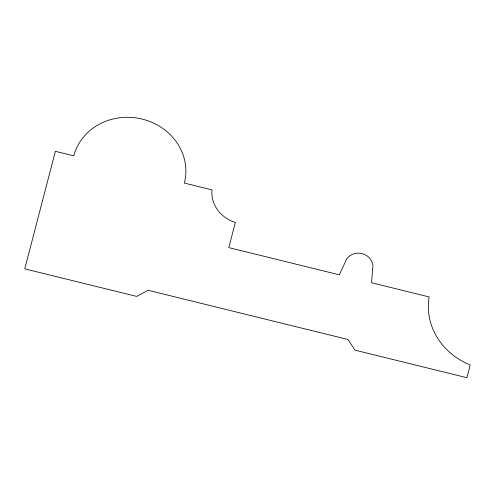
<?xml version="1.0" encoding="UTF-8"?>
<svg xmlns="http://www.w3.org/2000/svg" width="495" height="495" viewBox="0 0 495 495"><rect width="100%" height="100%" fill="white"/><g stroke="black" fill="none" stroke-linecap="round" stroke-linejoin="round"><path stroke-width="0.74" d="M372.562 269.608L371.578 282.769L429.153 296.944A67.431 61.603 9.9 0 0 470.25 364.957L466.927 377.71L354.989 350.157L347.966 339.49L148.085 290.287L136.682 296.412L24.75 268.859L55.378 151.328L73.798 155.863A56.95 52.025 9.9 0 1 142.201 119.097A56.95 52.025 9.9 0 1 184.344 183.076L211.984 189.876A33.245 30.374 9.9 0 0 235.36 222.434L228.795 247.618L339.341 274.83L344.922 262.808A14.237 13.006 9.9 0 1 362.024 253.613A14.237 13.006 9.9 0 1 372.562 269.608"/></g></svg>
